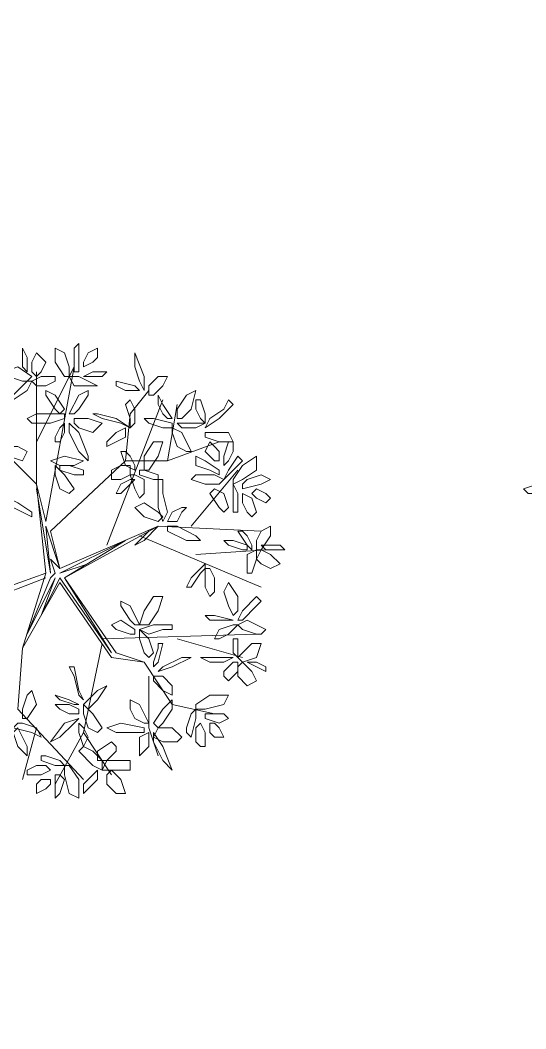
# Model space of a CAD drawing. Header units: millimetres. Extents: x 2364 to 2508, y 1551 to 1771.
# Drawn here: x 2455.32 to 2458.37, y 1629.25 to 1635.33 of the extents above; entities that cross this region are included whole.
import ezdxf

# ---------------------------------------------------------------- set-up
doc = ezdxf.new("R2010")
doc.units = ezdxf.units.MM
doc.layers.add('PDF_0', color=7, linetype='Continuous')

msp = doc.modelspace()

# ---------------------------------------------------------------- linework, layer by layer
at = {"layer": 'PDF_0', "lineweight": 9}
for points in [[(2455.3669, 1633.2112), (2455.3669, 1633.296), (2455.3387, 1633.3524), (2455.3387, 1633.3242), (2455.3387, 1633.2395)], [(2455.6211, 1633.183), (2455.5928, 1633.183), (2455.5363, 1633.2677), (2455.5363, 1633.3524), (2455.5928, 1633.3242), (2455.6211, 1633.2395)], [(2455.6493, 1633.2677), (2455.6493, 1633.3524), (2455.6775, 1633.3807), (2455.6775, 1633.3242), (2455.6775, 1633.2112), (2455.6493, 1633.2112)], [(2455.7058, 1633.2395), (2455.7058, 1633.2677), (2455.734, 1633.3242), (2455.7905, 1633.3524), (2455.7905, 1633.296), (2455.7623, 1633.2677)], [(2455.4234, 1633.183), (2455.3951, 1633.2112), (2455.3951, 1633.2677), (2455.4234, 1633.3242), (2455.4799, 1633.2677), (2455.4516, 1633.2112)], [(2456.0164, 1633.2395), (2456.0446, 1633.1548), (2456.0729, 1633.0983), (2456.0729, 1633.183), (2456.0164, 1633.3242), (2456.0164, 1633.296)], [(2455.3387, 1633.1548), (2455.2539, 1633.183), (2455.2257, 1633.2112), (2455.3104, 1633.2395), (2455.3951, 1633.183), (2455.3669, 1633.1548)], [(2455.8187, 1633.183), (2455.847, 1633.2112), (2455.7623, 1633.2112), (2455.7058, 1633.183), (2455.734, 1633.183)], [(2455.3104, 1633.0983), (2455.3669, 1633.1548), (2455.3951, 1633.1548), (2455.3669, 1633.0983), (2455.2822, 1633.0418), (2455.2822, 1633.07)], [(2455.4799, 1633.1265), (2455.4234, 1633.1265), (2455.3951, 1633.1548), (2455.4516, 1633.183), (2455.5363, 1633.183), (2455.5363, 1633.1548)], [(2455.734, 1633.1265), (2455.6493, 1633.1265), (2455.6211, 1633.183), (2455.6775, 1633.183), (2455.7905, 1633.1265), (2455.7623, 1633.1265)], [(2455.9599, 1633.0983), (2456.0164, 1633.0983), (2456.0446, 1633.0983), (2456.0164, 1633.1265), (2455.9035, 1633.1548), (2455.9035, 1633.1265)], [(2456.1011, 1633.07), (2456.1294, 1633.07), (2456.1858, 1633.1265), (2456.2141, 1633.183), (2456.1576, 1633.183), (2456.1011, 1633.1265)], [(2455.5363, 1632.9853), (2455.4799, 1633.07), (2455.4799, 1633.0983), (2455.5363, 1633.07), (2455.5928, 1632.9853), (2455.5646, 1632.9571)], [(2455.6775, 1632.9853), (2455.734, 1633.07), (2455.734, 1633.0983), (2455.6775, 1633.07), (2455.6211, 1632.9571), (2455.6493, 1632.9571)], [(2456.2706, 1632.9288), (2456.2988, 1632.9288), (2456.3553, 1632.9853), (2456.3835, 1633.0983), (2456.327, 1633.07), (2456.2706, 1632.9853)], [(2455.9882, 1632.8724), (2456.0164, 1632.9006), (2456.0164, 1632.9853), (2455.9882, 1633.0418), (2455.9599, 1633.0136), (2455.9882, 1632.9288)], [(2456.1858, 1632.9571), (2456.1576, 1633.0136), (2456.1576, 1633.07), (2456.1858, 1633.0136), (2456.2423, 1632.9288), (2456.2141, 1632.9288)], [(2456.3835, 1632.9853), (2456.4118, 1632.9288), (2456.44, 1632.9006), (2456.44, 1632.9571), (2456.4118, 1633.0418), (2456.3835, 1633.0418)], [(2456.553, 1632.9853), (2456.4682, 1632.9288), (2456.44, 1632.8724), (2456.5247, 1632.9288), (2456.6094, 1633.0136), (2456.5812, 1633.0418)], [(2455.5081, 1632.9006), (2455.3951, 1632.9006), (2455.3669, 1632.9288), (2455.4234, 1632.9571), (2455.5928, 1632.9571), (2455.5928, 1632.9288)], [(2455.6493, 1632.9006), (2455.6493, 1632.9288), (2455.734, 1632.9288), (2455.8187, 1632.9006), (2455.7623, 1632.8441), (2455.6775, 1632.8724)], [(2455.8187, 1632.9288), (2455.9317, 1632.9006), (2455.9882, 1632.8724), (2455.9035, 1632.9288), (2455.7905, 1632.9571), (2455.7623, 1632.9571)], [(2456.1858, 1632.8724), (2456.1011, 1632.9006), (2456.0729, 1632.9288), (2456.1294, 1632.9288), (2456.2423, 1632.9006), (2456.2423, 1632.8724)], [(2455.5363, 1632.7876), (2455.5646, 1632.7876), (2455.5928, 1632.8441), (2455.5928, 1632.9006), (2455.5646, 1632.8724), (2455.5363, 1632.8159)], [(2455.6775, 1632.7312), (2455.6211, 1632.8441), (2455.6211, 1632.9006), (2455.6775, 1632.8441), (2455.734, 1632.7029), (2455.734, 1632.6747)], [(2455.9035, 1632.7876), (2455.9599, 1632.8159), (2455.9599, 1632.8724), (2455.9035, 1632.8441), (2455.847, 1632.7876), (2455.847, 1632.7594)], [(2456.2706, 1632.7594), (2456.2423, 1632.8441), (2456.2423, 1632.8724), (2456.2988, 1632.8441), (2456.3553, 1632.7312), (2456.327, 1632.7312)], [(2456.3835, 1632.8724), (2456.44, 1632.9006), (2456.327, 1632.9006), (2456.2706, 1632.9006), (2456.2988, 1632.8724)], [(2456.0729, 1632.6182), (2456.1011, 1632.6182), (2456.1576, 1632.7029), (2456.1858, 1632.7876), (2456.1294, 1632.7876), (2456.0729, 1632.7029)], [(2456.44, 1632.8441), (2456.44, 1632.8159), (2456.5247, 1632.7876), (2456.6094, 1632.7876), (2456.5812, 1632.8441), (2456.4965, 1632.8441)], [(2456.5247, 1632.6747), (2456.4965, 1632.6747), (2456.44, 1632.7312), (2456.4682, 1632.7876), (2456.4965, 1632.7594), (2456.5247, 1632.7312)], [(2456.6094, 1632.7312), (2456.5812, 1632.6747), (2456.553, 1632.6464), (2456.553, 1632.7029), (2456.5812, 1632.7876), (2456.6094, 1632.7876)], [(2455.1975, 1632.7312), (2455.2257, 1632.7594), (2455.3104, 1632.7594), (2455.3669, 1632.7312), (2455.3387, 1632.6747), (2455.2539, 1632.7029)], [(2455.9882, 1632.7029), (2456.0164, 1632.6464), (2456.0164, 1632.6182), (2455.9599, 1632.6464), (2455.9317, 1632.7312), (2455.9599, 1632.7312)], [(2455.6493, 1632.6464), (2455.7058, 1632.6747), (2455.5928, 1632.7029), (2455.5081, 1632.6747), (2455.5646, 1632.6464)], [(2456.4682, 1632.6182), (2456.3835, 1632.6464), (2456.3835, 1632.7029), (2456.44, 1632.6747), (2456.5247, 1632.6182), (2456.5247, 1632.59)], [(2456.6377, 1632.6464), (2456.5812, 1632.59), (2456.553, 1632.5617), (2456.5812, 1632.6182), (2456.6377, 1632.7029), (2456.6659, 1632.6747)], [(2456.6094, 1632.5335), (2456.6094, 1632.5617), (2456.6659, 1632.6464), (2456.7506, 1632.7029), (2456.7506, 1632.6182), (2456.6659, 1632.5617)], [(2455.5646, 1632.5052), (2455.5363, 1632.59), (2455.5363, 1632.6464), (2455.5928, 1632.59), (2455.6493, 1632.5052), (2455.6211, 1632.477)], [(2455.6493, 1632.59), (2455.5646, 1632.6182), (2455.5646, 1632.6464), (2455.6211, 1632.6464), (2455.7058, 1632.6182), (2455.7058, 1632.59)], [(2455.9882, 1632.6464), (2455.9882, 1632.59), (2455.9317, 1632.5617), (2455.8752, 1632.5617), (2455.8752, 1632.6182), (2455.9317, 1632.6464)], [(2456.1294, 1632.5617), (2456.0446, 1632.59), (2456.0446, 1632.6182), (2456.0729, 1632.6182), (2456.1576, 1632.59), (2456.1576, 1632.5617)], [(2456.0164, 1632.5617), (2455.9882, 1632.5617), (2455.9317, 1632.5335), (2455.9035, 1632.477), (2455.9317, 1632.477), (2455.9882, 1632.5335)], [(2456.0729, 1632.5617), (2456.0729, 1632.477), (2456.0446, 1632.4488), (2456.0164, 1632.5052), (2455.9882, 1632.59), (2456.0164, 1632.59)], [(2456.1858, 1632.477), (2456.2141, 1632.364), (2456.1858, 1632.3076), (2456.1576, 1632.3923), (2456.1576, 1632.5617), (2456.1858, 1632.5617)], [(2456.553, 1632.5617), (2456.5247, 1632.5335), (2456.44, 1632.5335), (2456.3553, 1632.5617), (2456.3835, 1632.59), (2456.4965, 1632.59)], [(2456.6942, 1632.5617), (2456.7789, 1632.59), (2456.8354, 1632.5617), (2456.7789, 1632.5335), (2456.6659, 1632.5052), (2456.6659, 1632.5335)], [(2456.5247, 1632.3923), (2456.4682, 1632.477), (2456.4965, 1632.5052), (2456.553, 1632.477), (2456.5812, 1632.3923), (2456.553, 1632.364)], [(2456.6094, 1632.4205), (2456.6094, 1632.5052), (2456.6094, 1632.5335), (2456.6377, 1632.477), (2456.6377, 1632.364), (2456.6094, 1632.364)], [(2456.7224, 1632.477), (2456.7506, 1632.5052), (2456.8071, 1632.477), (2456.8354, 1632.4488), (2456.8071, 1632.4205), (2456.7506, 1632.4488)], [(2458.5297, 1632.5052), (2458.5015, 1632.5335), (2458.445, 1632.5335), (2458.3603, 1632.5052), (2458.3885, 1632.477), (2458.4733, 1632.477)], [(2455.3387, 1632.364), (2455.2822, 1632.3923), (2455.2539, 1632.4488), (2455.3104, 1632.4205), (2455.3951, 1632.364), (2455.3951, 1632.3358)], [(2456.1858, 1632.3358), (2456.1576, 1632.3076), (2456.0729, 1632.3358), (2456.0164, 1632.3923), (2456.0729, 1632.4205), (2456.1576, 1632.364)], [(2456.6942, 1632.364), (2456.6659, 1632.4205), (2456.6659, 1632.477), (2456.7224, 1632.4488), (2456.7506, 1632.364), (2456.7224, 1632.3358)], [(2456.327, 1632.3923), (2456.2988, 1632.3923), (2456.2423, 1632.364), (2456.2141, 1632.3076), (2456.2706, 1632.3076), (2456.2988, 1632.364)], [(2456.1011, 1632.2511), (2456.1576, 1632.2793), (2456.0729, 1632.1946), (2456.0164, 1632.1664), (2456.0446, 1632.1946)], [(2456.2706, 1632.2793), (2456.3835, 1632.2228), (2456.4118, 1632.1946), (2456.327, 1632.1946), (2456.2141, 1632.2511), (2456.2141, 1632.2793)], [(2456.6942, 1632.2228), (2456.7224, 1632.1664), (2456.7224, 1632.1381), (2456.6942, 1632.1664), (2456.6377, 1632.2511), (2456.6659, 1632.2511)], [(2456.7506, 1632.1946), (2456.7789, 1632.2511), (2456.8354, 1632.2793), (2456.8354, 1632.2228), (2456.7789, 1632.1381), (2456.7506, 1632.1381)], [(2456.6659, 1632.1381), (2456.5812, 1632.1664), (2456.553, 1632.1946), (2456.6094, 1632.1946), (2456.6942, 1632.1664), (2456.6942, 1632.1381)], [(2456.6942, 1632.0534), (2456.6942, 1632.1099), (2456.7506, 1632.1381), (2456.7506, 1632.0817), (2456.7224, 1631.9969), (2456.6942, 1631.9969)], [(2456.7506, 1632.0817), (2456.7789, 1632.1381), (2456.8354, 1632.1099), (2456.8918, 1632.0534), (2456.8354, 1632.0252), (2456.7789, 1632.0534)], [(2456.7789, 1632.1664), (2456.8071, 1632.1381), (2456.8636, 1632.1381), (2456.9201, 1632.1381), (2456.8918, 1632.1664), (2456.8354, 1632.1664)], [(2456.4118, 1631.9969), (2456.3553, 1631.9122), (2456.327, 1631.9122), (2456.3553, 1631.9687), (2456.44, 1632.0534), (2456.44, 1632.0252)], [(2456.4965, 1631.9687), (2456.4965, 1631.884), (2456.4682, 1631.8557), (2456.44, 1631.9122), (2456.44, 1632.0252), (2456.4682, 1632.0252)], [(2456.6094, 1631.7428), (2456.6377, 1631.771), (2456.6377, 1631.8557), (2456.5812, 1631.9405), (2456.553, 1631.884), (2456.5812, 1631.7993)], [(2455.9882, 1631.7145), (2455.9317, 1631.7993), (2455.9317, 1631.8275), (2455.9882, 1631.7993), (2456.0446, 1631.6863), (2456.0164, 1631.6863)], [(2456.0446, 1631.6863), (2456.1011, 1631.6863), (2456.1576, 1631.771), (2456.1858, 1631.8557), (2456.1294, 1631.8557), (2456.0729, 1631.771)], [(2456.7506, 1631.7993), (2456.6659, 1631.7145), (2456.6377, 1631.7145), (2456.6659, 1631.771), (2456.7506, 1631.8557), (2456.7789, 1631.8275)], [(2455.9882, 1631.6298), (2455.9035, 1631.6581), (2455.8752, 1631.6863), (2455.9317, 1631.7145), (2456.0164, 1631.6581), (2456.0164, 1631.6298)], [(2456.553, 1631.7145), (2456.4682, 1631.7145), (2456.44, 1631.7428), (2456.4965, 1631.7428), (2456.6094, 1631.7145), (2456.5812, 1631.7145)], [(2456.7506, 1631.6298), (2456.6659, 1631.6581), (2456.6377, 1631.6863), (2456.6942, 1631.7145), (2456.8071, 1631.6581), (2456.7789, 1631.6298)], [(2456.1858, 1631.6581), (2456.1011, 1631.6298), (2456.0446, 1631.6581), (2456.1294, 1631.6863), (2456.2423, 1631.6863), (2456.2423, 1631.6581)], [(2456.0729, 1631.5169), (2456.0446, 1631.6016), (2456.0446, 1631.6581), (2456.1011, 1631.6016), (2456.1294, 1631.5169), (2456.1011, 1631.4886)], [(2456.5812, 1631.6298), (2456.5247, 1631.6016), (2456.4965, 1631.6016), (2456.5247, 1631.6581), (2456.6094, 1631.6863), (2456.6377, 1631.6863)], [(2456.1576, 1631.5451), (2456.1294, 1631.4604), (2456.1294, 1631.4321), (2456.1576, 1631.4604), (2456.1858, 1631.5733), (2456.1576, 1631.5733)], [(2456.6377, 1631.5733), (2456.6377, 1631.5169), (2456.6377, 1631.4886), (2456.6094, 1631.5169), (2456.6094, 1631.6016), (2456.6377, 1631.6016)], [(2456.6659, 1631.5169), (2456.7224, 1631.5733), (2456.7789, 1631.5733), (2456.7506, 1631.4886), (2456.6659, 1631.4604), (2456.6377, 1631.4886)], [(2456.2988, 1631.4886), (2456.3553, 1631.4886), (2456.2423, 1631.4321), (2456.1576, 1631.4039), (2456.1858, 1631.4321)], [(2456.553, 1631.4604), (2456.6094, 1631.4886), (2456.4965, 1631.4886), (2456.4118, 1631.4886), (2456.4682, 1631.4604)], [(2456.553, 1631.4039), (2456.6094, 1631.4604), (2456.6377, 1631.4604), (2456.6377, 1631.4039), (2456.5812, 1631.3474), (2456.553, 1631.3757)], [(2456.6377, 1631.4321), (2456.6659, 1631.4604), (2456.7224, 1631.4039), (2456.7506, 1631.3474), (2456.6942, 1631.3192), (2456.6377, 1631.3757)], [(2456.6942, 1631.4604), (2456.7506, 1631.4321), (2456.8071, 1631.4039), (2456.8071, 1631.4321), (2456.7506, 1631.4604)], [(2455.6493, 1631.3757), (2455.6775, 1631.2627), (2455.7058, 1631.2345), (2455.6775, 1631.2909), (2455.6493, 1631.4321), (2455.6211, 1631.4321)], [(2456.1294, 1631.3757), (2456.1294, 1631.3474), (2456.1858, 1631.2909), (2456.2423, 1631.2627), (2456.2423, 1631.3192), (2456.1858, 1631.3757)], [(2455.3387, 1631.178), (2455.3669, 1631.2627), (2455.3951, 1631.2909), (2455.4234, 1631.2062), (2455.3669, 1631.1215), (2455.3387, 1631.1215)], [(2455.7058, 1631.2062), (2455.734, 1631.178), (2455.7905, 1631.2345), (2455.847, 1631.3192), (2455.7905, 1631.2909), (2455.734, 1631.2345)], [(2455.5646, 1631.2345), (2455.5363, 1631.2627), (2455.6211, 1631.2345), (2455.6775, 1631.2062), (2455.6493, 1631.2062)], [(2455.6775, 1631.1497), (2455.6775, 1631.178), (2455.6211, 1631.2062), (2455.5363, 1631.2062), (2455.5646, 1631.178), (2455.6211, 1631.1497)], [(2455.734, 1631.065), (2455.7058, 1631.1497), (2455.7058, 1631.2062), (2455.7623, 1631.1497), (2455.8187, 1631.065), (2455.7905, 1631.0368)], [(2456.0164, 1631.1215), (2455.9882, 1631.178), (2455.9882, 1631.2345), (2456.0446, 1631.2062), (2456.1011, 1631.0933), (2456.0729, 1631.0933)], [(2456.1858, 1631.0933), (2456.2423, 1631.178), (2456.2423, 1631.2345), (2456.1858, 1631.178), (2456.1294, 1631.0933), (2456.1576, 1631.065)], [(2456.3835, 1631.178), (2456.3835, 1631.2062), (2456.4682, 1631.2627), (2456.5812, 1631.2627), (2456.553, 1631.2062), (2456.44, 1631.178)], [(2456.327, 1631.065), (2456.3553, 1631.1497), (2456.3835, 1631.178), (2456.3835, 1631.1215), (2456.3553, 1631.0085), (2456.327, 1631.0368)], [(2456.4682, 1631.1497), (2456.553, 1631.1497), (2456.5812, 1631.1215), (2456.5247, 1631.0933), (2456.44, 1631.1215), (2456.44, 1631.1497)], [(2455.3387, 1631.0933), (2455.4234, 1631.065), (2455.4516, 1631.0085), (2455.3951, 1631.0368), (2455.2822, 1631.065), (2455.3104, 1631.0933)], [(2455.5646, 1631.0085), (2455.5081, 1630.9803), (2455.5928, 1631.0933), (2455.6775, 1631.1215), (2455.6493, 1631.0933)], [(2455.734, 1631.0085), (2455.7058, 1630.9521), (2455.6775, 1631.0368), (2455.6775, 1631.0933), (2455.7058, 1631.065)], [(2456.0164, 1631.0368), (2455.9035, 1631.0368), (2455.847, 1631.065), (2455.9317, 1631.0933), (2456.0729, 1631.065), (2456.0729, 1631.0368)], [(2456.3835, 1630.9803), (2456.3835, 1631.065), (2456.4118, 1631.0933), (2456.44, 1631.0368), (2456.44, 1630.9521), (2456.4118, 1630.9521)], [(2456.4682, 1631.0933), (2456.4965, 1631.0933), (2456.5247, 1631.065), (2456.553, 1631.0085), (2456.4965, 1631.0085), (2456.4682, 1631.0368)], [(2455.3387, 1631.0085), (2455.3669, 1630.9521), (2455.3669, 1630.8956), (2455.3104, 1630.9521), (2455.2822, 1631.0368), (2455.3104, 1631.065)], [(2456.0446, 1630.8956), (2456.1011, 1630.9521), (2456.1011, 1631.0368), (2456.0446, 1631.0085), (2456.0446, 1630.9521)], [(2456.1294, 1631.0085), (2456.1576, 1631.065), (2456.2423, 1631.065), (2456.2988, 1631.0085), (2456.2706, 1630.9803), (2456.1858, 1630.9803)], [(2456.1858, 1630.8673), (2456.2423, 1630.8109), (2456.1858, 1630.9521), (2456.1294, 1631.0368), (2456.1294, 1630.9803)], [(2455.9035, 1630.9238), (2455.847, 1630.8673), (2455.7905, 1630.8673), (2455.7905, 1630.9238), (2455.8752, 1630.9803), (2455.9035, 1630.9521)], [(2455.7623, 1630.9238), (2455.8187, 1630.8673), (2455.8187, 1630.8109), (2455.7623, 1630.8391), (2455.6775, 1630.9238), (2455.7058, 1630.9521)], [(2455.4799, 1630.8956), (2455.5646, 1630.8673), (2455.5928, 1630.8391), (2455.5363, 1630.8391), (2455.4516, 1630.8673), (2455.4516, 1630.8956)], [(2455.9882, 1630.8673), (2455.9882, 1630.8109), (2455.9035, 1630.8109), (2455.8187, 1630.8109), (2455.847, 1630.8673), (2455.9317, 1630.8673)], [(2455.4234, 1630.8391), (2455.4799, 1630.8391), (2455.5081, 1630.8109), (2455.4516, 1630.7826), (2455.3669, 1630.7826), (2455.3669, 1630.8109)], [(2455.5928, 1630.7544), (2455.5646, 1630.6697), (2455.5363, 1630.6414), (2455.5363, 1630.6979), (2455.5363, 1630.7826), (2455.5646, 1630.7826)], [(2455.5928, 1630.8391), (2455.6211, 1630.8391), (2455.6775, 1630.7544), (2455.6775, 1630.6414), (2455.6211, 1630.6697), (2455.5928, 1630.7826)], [(2455.7058, 1630.7261), (2455.7058, 1630.6697), (2455.7905, 1630.7544), (2455.7905, 1630.8109), (2455.7623, 1630.7826)], [(2455.847, 1630.7826), (2455.8752, 1630.8109), (2455.9317, 1630.7544), (2455.9599, 1630.6697), (2455.9035, 1630.6697), (2455.847, 1630.7261)], [(2455.5081, 1630.7544), (2455.5081, 1630.7261), (2455.4799, 1630.6979), (2455.4234, 1630.6697), (2455.4234, 1630.7261), (2455.4516, 1630.7544)]]:
    msp.add_lwpolyline(points, close=True, dxfattribs=at)
for points in [[(2455.4234, 1632.7876), (2455.6493, 1633.2395), (2455.4799, 1632.3076), (2455.4234, 1632.5335), (2455.4234, 1633.2112)], [(2456.2706, 1633.0136), (2456.2141, 1632.6747), (2455.9599, 1632.6747), (2455.9882, 1632.9571), (2456.1011, 1633.0983)], [(2455.4799, 1631.9969), (2455.4234, 1632.5335), (2454.9151, 1633.0418)], [(2455.847, 1632.1664), (2456.1858, 1633.0418)], [(2456.2141, 1632.6747), (2456.5247, 1632.7876)], [(2455.9599, 1632.6747), (2455.5081, 1632.2511), (2455.5646, 1632.0252), (2456.1576, 1632.2793), (2455.5928, 1631.9687), (2455.9599, 1632.1946), (2455.5646, 1631.9969)], [(2456.3553, 1632.2793), (2456.6377, 1632.6182)], [(2455.4234, 1632.5052), (2455.5081, 1631.9969), (2455.4799, 1632.2793), (2455.5646, 1632.0252), (2455.5081, 1632.0817), (2455.5363, 1631.9969), (2455.5081, 1631.9687), (2455.3669, 1631.6298), (2455.5363, 1631.9687), (2455.4516, 1631.7428), (2455.5646, 1631.9687), (2455.8752, 1631.5169), (2455.5928, 1631.9687), (2455.9035, 1631.5169), (2456.0729, 1631.4604)], [(2456.1576, 1632.2793), (2456.7789, 1632.2511)], [(2456.0446, 1632.2228), (2456.7789, 1631.9122)], [(2456.3835, 1632.1099), (2456.8071, 1632.1381)], [(2456.4965, 1631.1497), (2456.2423, 1631.2062), (2456.0729, 1631.4604), (2455.8752, 1631.4886), (2455.5646, 1631.9405), (2455.3387, 1631.5451), (2455.4799, 1631.9969), (2455.0845, 1631.8557), (2454.2938, 1631.9969)], [(2455.5646, 1631.9969), (2455.734, 1632.0534), (2455.5646, 1631.9969)], [(2455.4799, 1631.9687), (2455.1127, 1631.8275)], [(2455.8187, 1631.6016), (2456.7506, 1631.6298)], [(2455.8187, 1631.5733), (2455.7058, 1631.0368)], [(2456.2706, 1631.6016), (2456.6659, 1631.4886)], [(2455.3387, 1631.5451), (2455.3104, 1631.178), (2455.7058, 1630.7544)], [(2456.1011, 1631.3757), (2456.1011, 1631.065), (2456.1576, 1630.8956)], [(2455.4234, 1631.065), (2455.3387, 1630.7544)], [(2455.8752, 1630.7826), (2455.7058, 1631.0368), (2455.5363, 1630.7261)]]:
    msp.add_lwpolyline(points, dxfattribs=at)
at = {"layer": 'PDF_0', "lineweight": 50}
msp.add_arc((2440.0751, 1664.9102), 45.3105, 248.60962, 338.61513, dxfattribs=at)

doc.saveas('drawing.dxf')
